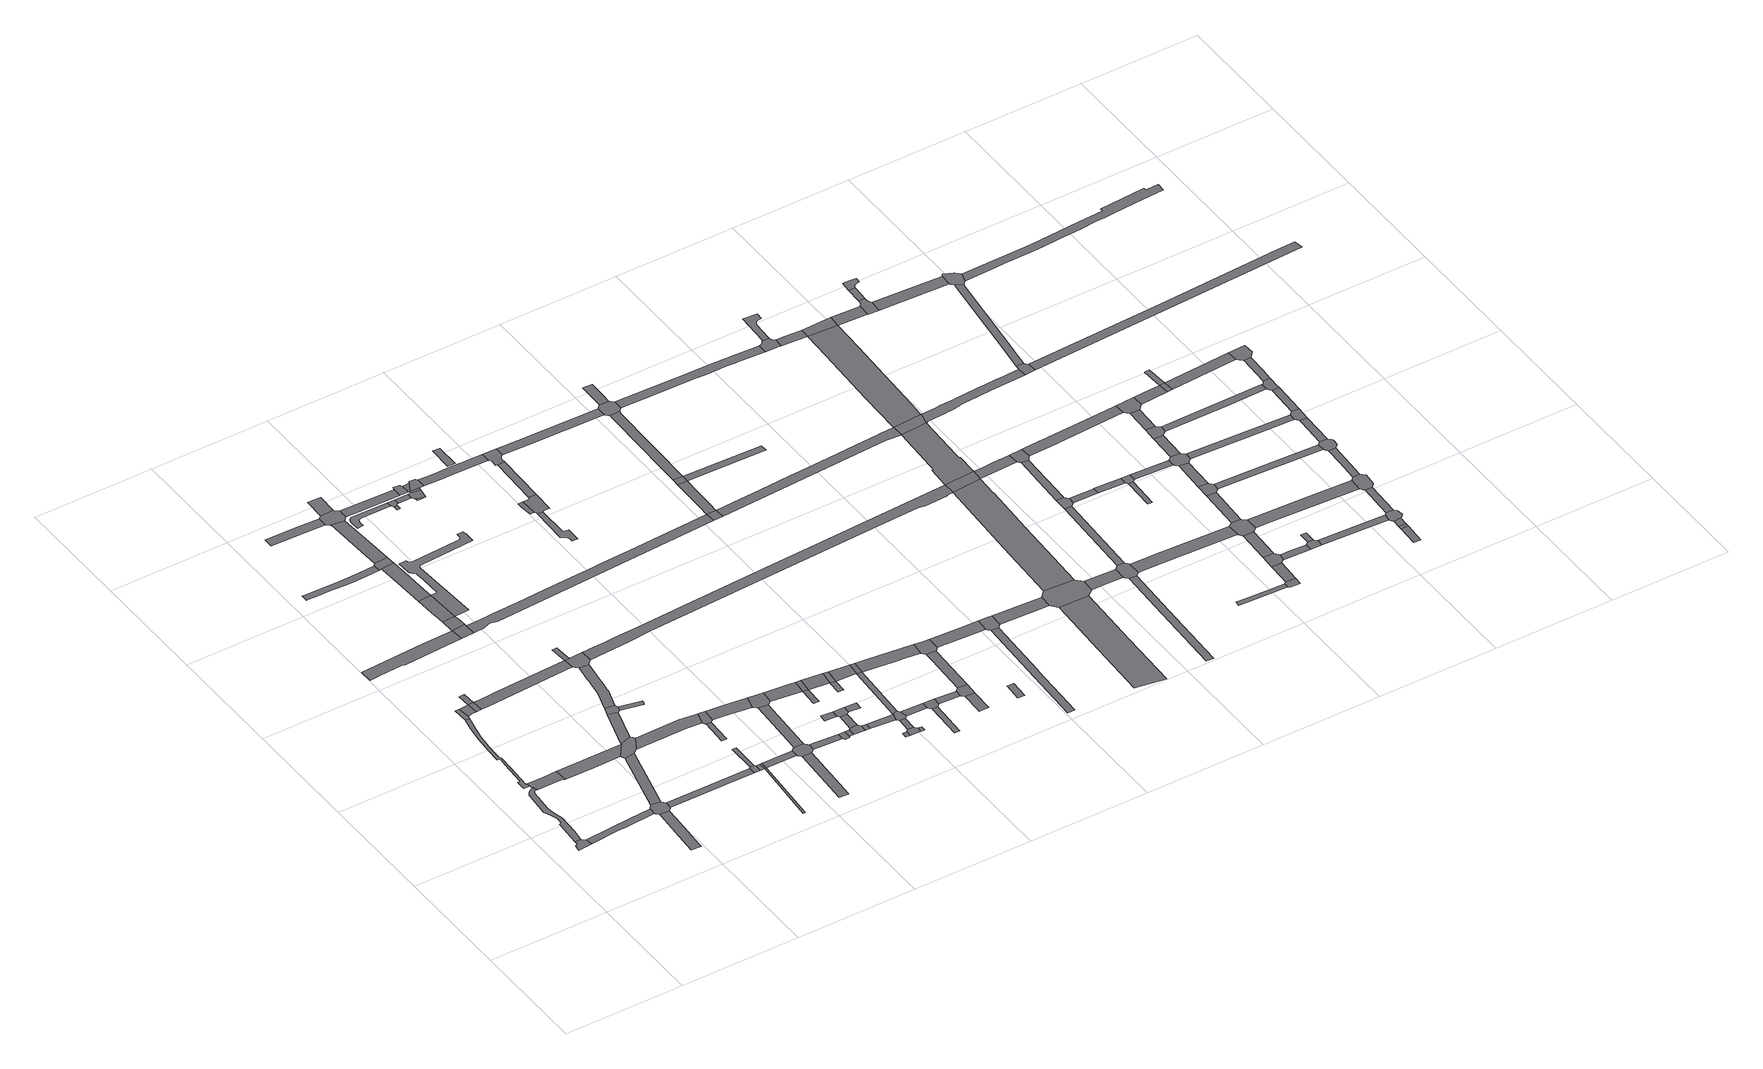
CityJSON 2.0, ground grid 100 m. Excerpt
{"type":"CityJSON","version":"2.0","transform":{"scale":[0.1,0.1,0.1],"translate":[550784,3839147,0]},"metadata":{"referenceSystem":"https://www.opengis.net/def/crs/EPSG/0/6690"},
"CityObjects":{
"road1":{"type":"Road","geometry":[{"type":"MultiSurface","lod":"1","boundaries":[[[0,1,2,3,4,5,6,7,8,9,10,11,12]]]}]},
"road2":{"type":"Road","attributes":{"RoadStructureAttribute.sectionType":"1"},"geometry":[{"type":"MultiSurface","lod":"1","boundaries":[[[13,14,15,16,17,18,19,20,21,22,23,24,25,26,27,28,29,30,31,0,12,32,33,34,35,36,37,38,39,40,41,42,43]]]}]},
"road3":{"type":"Road","attributes":{"RoadStructureAttribute.sectionType":"1"},"geometry":[{"type":"MultiSurface","lod":"1","boundaries":[[[44,45,46,47,11,10,48,49,50]]]}]},
"road4":{"type":"Road","geometry":[{"type":"MultiSurface","lod":"1","boundaries":[[[51,52,53,54,55,56,13,43,57,58,59,60]]]}]},
"road5":{"type":"Road","attributes":{"RoadStructureAttribute.sectionType":"1"},"geometry":[{"type":"MultiSurface","lod":"1","boundaries":[[[61,62,63,64,65,66,67,68,69,70,71,53,52,72,73,74,75,76,77,78,79,80,81,82]]]}]},
"road6":{"type":"Road","geometry":[{"type":"MultiSurface","lod":"1","boundaries":[[[83,84,61,82,85,86]]]}]},
"road7":{"type":"Road","attributes":{"RoadStructureAttribute.sectionType":"1"},"geometry":[{"type":"MultiSurface","lod":"1","boundaries":[[[87,88,89,90,91,92,93,94]]]}]},
"road8":{"type":"Road","attributes":{"function":"3","RoadStructureAttribute.sectionType":"1"},"geometry":[{"type":"MultiSurface","lod":"1","boundaries":[[[95,83,86,96,97]]]}]},
"road9":{"type":"Road","geometry":[{"type":"MultiSurface","lod":"1","boundaries":[[[98,99,100,44,50,101,87,94,102,103,104,105,106]]]}]},
"road10":{"type":"Road","geometry":[{"type":"MultiSurface","lod":"1","boundaries":[[[107,95,97,108]]]}]},
"road11":{"type":"Road","geometry":[{"type":"MultiSurface","lod":"1","boundaries":[[[109,110,95,107]]]}]},
"road12":{"type":"Road","attributes":{"RoadStructureAttribute.sectionType":"1"},"geometry":[{"type":"MultiSurface","lod":"1","boundaries":[[[60,59,111,112,113]]]}]},
"road13":{"type":"Road","attributes":{"RoadStructureAttribute.sectionType":"1"},"geometry":[{"type":"MultiSurface","lod":"1","boundaries":[[[114,115,116,98,106]]]}]},
"road14":{"type":"Road","attributes":{"RoadStructureAttribute.sectionType":"1"},"geometry":[{"type":"MultiSurface","lod":"1","boundaries":[[[117,118,119,120,121,122,123,124,125,126]]]}]},
"road15":{"type":"Road","geometry":[{"type":"MultiSurface","lod":"1","boundaries":[[[127,128,129,113,112,130,116,115,131,132,133]]]}]},
"road16":{"type":"Road","attributes":{"RoadStructureAttribute.sectionType":"1"},"geometry":[{"type":"MultiSurface","lod":"1","boundaries":[[[134,104,103,135,136,137,138]]]}]},
"road17":{"type":"Road","attributes":{"function":"3","RoadStructureAttribute.sectionType":"1"},"geometry":[{"type":"MultiSurface","lod":"1","boundaries":[[[139,140,141,142,143,144,145,146,147,107,108,148,149,150]]]}]},
"road18":{"type":"Road","attributes":{"RoadStructureAttribute.sectionType":"1"},"geometry":[{"type":"MultiSurface","lod":"1","boundaries":[[[151,152,153,154,155,156,157,158,159,160,161,162,163,164,165,166]]]}]},
"road19":{"type":"Road","attributes":{"RoadStructureAttribute.sectionType":"1"},"geometry":[{"type":"MultiSurface","lod":"1","boundaries":[[[167,113,129,168,169]]]}]},
"road20":{"type":"Road","geometry":[{"type":"MultiSurface","lod":"1","boundaries":[[[170,117,126,171,172]]]}]},
"road21":{"type":"Road","geometry":[{"type":"MultiSurface","lod":"1","boundaries":[[[173,174,167,169,175,176,177]]]}]},
"road22":{"type":"Road","attributes":{"RoadStructureAttribute.sectionType":"1"},"geometry":[{"type":"MultiSurface","lod":"1","boundaries":[[[178,179,180,181,117,170]]]}]},
"road23":{"type":"Road","geometry":[{"type":"MultiSurface","lod":"1","boundaries":[[[182,183,184,181,180]]]}]},
"road24":{"type":"Road","attributes":{"RoadStructureAttribute.sectionType":"1"},"geometry":[{"type":"MultiSurface","lod":"1","boundaries":[[[185,186,187,188,189,190,191]]]}]},
"road25":{"type":"Road","attributes":{"RoadStructureAttribute.sectionType":"1"},"geometry":[{"type":"MultiSurface","lod":"1","boundaries":[[[192,193,194,133,132,195,196,197]]]}]},
"road26":{"type":"Road","attributes":{"RoadStructureAttribute.sectionType":"1"},"geometry":[{"type":"MultiSurface","lod":"1","boundaries":[[[198,199,200,201]]]}]},
"road27":{"type":"Road","geometry":[{"type":"MultiSurface","lod":"1","boundaries":[[[202,203,204,176,175]]]}]},
"road28":{"type":"Road","attributes":{"RoadStructureAttribute.sectionType":"1"},"geometry":[{"type":"MultiSurface","lod":"1","boundaries":[[[205,206,207,208,209,210,173,177,211,212,213,214,215,216,217,218]]]}]},
"road29":{"type":"Road","attributes":{"RoadStructureAttribute.sectionType":"1"},"geometry":[{"type":"MultiSurface","lod":"1","boundaries":[[[219,220,221,222,223,224,183,182]]]}]},
"road30":{"type":"Road","geometry":[{"type":"MultiSurface","lod":"1","boundaries":[[[225,138,137,226,227,228]]]}]},
"road31":{"type":"Road","attributes":{"RoadStructureAttribute.sectionType":"1"},"geometry":[{"type":"MultiSurface","lod":"1","boundaries":[[[227,226,229,198,230]]]}]},
"road32":{"type":"Road","attributes":{"RoadStructureAttribute.sectionType":"1"},"geometry":[{"type":"MultiSurface","lod":"1","boundaries":[[[231,232,225,228]]]}]},
"road33":{"type":"Road","geometry":[{"type":"MultiSurface","lod":"1","boundaries":[[[233,234,166,165,222,221]]]}]},
"road34":{"type":"Road","geometry":[{"type":"MultiSurface","lod":"1","boundaries":[[[230,198,201,235]]]}]},
"road35":{"type":"Road","geometry":[{"type":"MultiSurface","lod":"1","boundaries":[[[236,237,238,239,139,240]]]}]},
"road36":{"type":"Road","geometry":[{"type":"MultiSurface","lod":"1","boundaries":[[[241,240,139,150,205,218,242,243]]]}]},
"road37":{"type":"Road","attributes":{"RoadStructureAttribute.sectionType":"1"},"geometry":[{"type":"MultiSurface","lod":"1","boundaries":[[[244,234,233,245,246]]]}]},
"road38":{"type":"Road","attributes":{"RoadStructureAttribute.sectionType":"1"},"geometry":[{"type":"MultiSurface","lod":"1","boundaries":[[[247,248,249,250,251]]]}]},
"road39":{"type":"Road","attributes":{"RoadStructureAttribute.sectionType":"1"},"geometry":[{"type":"MultiSurface","lod":"1","boundaries":[[[235,201,252,253]]]}]},
"road40":{"type":"Road","geometry":[{"type":"MultiSurface","lod":"1","boundaries":[[[254,197,196,255,256,247,251,257,258,259,260]]]}]},
"road41":{"type":"Road","geometry":[{"type":"MultiSurface","lod":"1","boundaries":[[[261,262,263,264,265,191,190,266,244,246,267,268,269]]]}]},
"road42":{"type":"Road","attributes":{"RoadStructureAttribute.sectionType":"1"},"geometry":[{"type":"MultiSurface","lod":"1","boundaries":[[[270,264,263,271]]]}]},
"road43":{"type":"Road","attributes":{"RoadStructureAttribute.sectionType":"1"},"geometry":[{"type":"MultiSurface","lod":"1","boundaries":[[[272,273,274,275]]]}]},
"road44":{"type":"Road","attributes":{"RoadStructureAttribute.sectionType":"1"},"geometry":[{"type":"MultiSurface","lod":"1","boundaries":[[[276,277,278,279,280,281,282,283,284,285,286,287,288,289,290,291,292,293,294,295,296,297,298,299,300,301,302,303,304,305,306,307,308,309,310,311,312,182,180]]]}]},
"road45":{"type":"Road","geometry":[{"type":"MultiSurface","lod":"1","boundaries":[[[313,314,253,252,315,272,275,316,317,318,319,320]]]}]},
"road46":{"type":"Road","attributes":{"RoadStructureAttribute.sectionType":"1"},"geometry":[{"type":"MultiSurface","lod":"1","boundaries":[[[321,260,259,322,323,324]]]}]},
"road47":{"type":"Road","attributes":{"RoadStructureAttribute.sectionType":"1"},"geometry":[{"type":"MultiSurface","lod":"1","boundaries":[[[325,326,327,328,329,330,331,332,333,334,335,336,337,338,339,340]]]}]},
"road48":{"type":"Road","attributes":{"RoadStructureAttribute.sectionType":"1"},"geometry":[{"type":"MultiSurface","lod":"1","boundaries":[[[341,342,313,320,343,344]]]}]},
"road49":{"type":"Road","attributes":{"RoadStructureAttribute.sectionType":"1"},"geometry":[{"type":"MultiSurface","lod":"1","boundaries":[[[345,269,268,346,347,348,349,350]]]}]},
"road50":{"type":"Road","attributes":{"RoadStructureAttribute.sectionType":"1"},"geometry":[{"type":"MultiSurface","lod":"1","boundaries":[[[351,352,318,317,353,354,355]]]}]},
"road51":{"type":"Road","geometry":[{"type":"MultiSurface","lod":"1","boundaries":[[[356,357,358,359]]]}]},
"road52":{"type":"Road","geometry":[{"type":"MultiSurface","lod":"1","boundaries":[[[360,324,323,361,362,341,344,363,364,365,366]]]}]},
"road53":{"type":"Road","geometry":[{"type":"MultiSurface","lod":"1","boundaries":[[[340,339,367,368,356,359,369,370,371,372]]]}]},
"road54":{"type":"Road","geometry":[{"type":"MultiSurface","lod":"1","boundaries":[[[355,354,373,374,375,376]]]}]},
"road55":{"type":"Road","attributes":{"RoadStructureAttribute.sectionType":"1"},"geometry":[{"type":"MultiSurface","lod":"1","boundaries":[[[372,371,377,378]]]}]},
"road56":{"type":"Road","attributes":{"RoadStructureAttribute.sectionType":"1"},"geometry":[{"type":"MultiSurface","lod":"1","boundaries":[[[376,375,379,380]]]}]},
"road57":{"type":"Road","geometry":[{"type":"MultiSurface","lod":"1","boundaries":[[[381,350,349,382,383,384,385]]]}]},
"road58":{"type":"Road","geometry":[{"type":"MultiSurface","lod":"1","boundaries":[[[386,387,388]]]}]},
"road59":{"type":"Road","attributes":{"RoadStructureAttribute.sectionType":"1"},"geometry":[{"type":"MultiSurface","lod":"1","boundaries":[[[389,366,365,390,391]]]}]},
"road60":{"type":"Road","attributes":{"RoadStructureAttribute.sectionType":"1"},"geometry":[{"type":"MultiSurface","lod":"1","boundaries":[[[392,393,394,395]]]}]},
"road61":{"type":"Road","attributes":{"RoadStructureAttribute.sectionType":"1"},"geometry":[{"type":"MultiSurface","lod":"1","boundaries":[[[396,397,378,377,398,399,386,388,400]]]}]},
"road62":{"type":"Road","geometry":[{"type":"MultiSurface","lod":"1","boundaries":[[[401,402,380,379,403,404]]]}]},
"road63":{"type":"Road","geometry":[{"type":"MultiSurface","lod":"1","boundaries":[[[405,383,382,406,407]]]}]},
"road64":{"type":"Road","attributes":{"RoadStructureAttribute.sectionType":"1"},"geometry":[{"type":"MultiSurface","lod":"1","boundaries":[[[406,396,400,408]]]}]},
"road65":{"type":"Road","attributes":{"RoadStructureAttribute.sectionType":"1"},"geometry":[{"type":"MultiSurface","lod":"1","boundaries":[[[409,402,401,410]]]}]},
"road66":{"type":"Road","geometry":[{"type":"MultiSurface","lod":"1","boundaries":[[[411,407,406,408,412,413,414]]]}]},
"road67":{"type":"Road","geometry":[{"type":"MultiSurface","lod":"1","boundaries":[[[404,403,415,416]]]}]},
"road68":{"type":"Road","geometry":[{"type":"MultiSurface","lod":"1","boundaries":[[[390,417,418,419]]]}]},
"road69":{"type":"Road","geometry":[{"type":"MultiSurface","lod":"1","boundaries":[[[395,394,409,410,420,421]]]}]},
"road70":{"type":"Road","attributes":{"RoadStructureAttribute.sectionType":"1"},"geometry":[{"type":"MultiSurface","lod":"1","boundaries":[[[422,423,424,425,426,427,428,429,430,431,432,433,434,172,171,435,436,437,438,439]]]}]},
"road71":{"type":"Road","geometry":[{"type":"MultiSurface","lod":"1","boundaries":[[[391,390,419,440]]]}]},
"road72":{"type":"Road","geometry":[{"type":"MultiSurface","lod":"1","boundaries":[[[441,442,421,420]]]}]},
"road73":{"type":"Road","attributes":{"RoadStructureAttribute.sectionType":"1"},"geometry":[{"type":"MultiSurface","lod":"1","boundaries":[[[416,415,443,444]]]}]},
"road74":{"type":"Road","geometry":[{"type":"MultiSurface","lod":"1","boundaries":[[[445,446,447,448]]]}]},
"road75":{"type":"Road","attributes":{"RoadStructureAttribute.sectionType":"1"},"geometry":[{"type":"MultiSurface","lod":"1","boundaries":[[[440,419,449,450]]]}]},
"road76":{"type":"Road","geometry":[{"type":"MultiSurface","lod":"1","boundaries":[[[451,448,447,452,453,454]]]}]},
"road77":{"type":"Road","geometry":[{"type":"MultiSurface","lod":"1","boundaries":[[[455,451,454,456]]]}]},
"road78":{"type":"Road","geometry":[{"type":"MultiSurface","lod":"1","boundaries":[[[449,457,458,459]]]}]},
"road79":{"type":"Road","geometry":[{"type":"MultiSurface","lod":"1","boundaries":[[[460,461,453,452]]]}]},
"road80":{"type":"Road","geometry":[{"type":"MultiSurface","lod":"1","boundaries":[[[462,444,443,455,456,463,464]]]}]},
"road81":{"type":"Road","geometry":[{"type":"MultiSurface","lod":"1","boundaries":[[[450,449,459,465]]]}]},
"road82":{"type":"Road","attributes":{"RoadStructureAttribute.sectionType":"1"},"geometry":[{"type":"MultiSurface","lod":"1","boundaries":[[[466,467,468,469,470,471,472,473,474,475,476]]]}]},
"road83":{"type":"Road","attributes":{"RoadStructureAttribute.sectionType":"1"},"geometry":[{"type":"MultiSurface","lod":"1","boundaries":[[[477,478,479,480,481,482,483,413,412,484,485,486,487,488]]]}]},
"road84":{"type":"Road","geometry":[{"type":"MultiSurface","lod":"1","boundaries":[[[489,490,491,492,493]]]}]},
"road85":{"type":"Road","attributes":{"RoadStructureAttribute.sectionType":"1"},"geometry":[{"type":"MultiSurface","lod":"1","boundaries":[[[494,444,462,495]]]}]},
"road86":{"type":"Road","attributes":{"RoadStructureAttribute.sectionType":"1"},"geometry":[{"type":"MultiSurface","lod":"1","boundaries":[[[465,459,496,497,494,498]]]}]},
"road87":{"type":"Road","attributes":{"RoadStructureAttribute.sectionType":"1"},"geometry":[{"type":"MultiSurface","lod":"1","boundaries":[[[464,463,499,500]]]}]},
"road88":{"type":"Road","geometry":[{"type":"MultiSurface","lod":"1","boundaries":[[[501,502,503,504]]]}]},
"road89":{"type":"Road","geometry":[{"type":"MultiSurface","lod":"1","boundaries":[[[505,506,507,508,509,489,493,510,466,476,511,512,513,514,515,516]]]}]},
"road90":{"type":"Road","attributes":{"RoadStructureAttribute.sectionType":"1"},"geometry":[{"type":"MultiSurface","lod":"1","boundaries":[[[517,518,519,520]]]}]},
"road91":{"type":"Road","geometry":[{"type":"MultiSurface","lod":"1","boundaries":[[[498,494,495,521]]]}]},
"road92":{"type":"Road","geometry":[{"type":"MultiSurface","lod":"1","boundaries":[[[500,499,517,520,522,523]]]}]},
"road93":{"type":"Road","attributes":{"RoadStructureAttribute.sectionType":"1"},"geometry":[{"type":"MultiSurface","lod":"1","boundaries":[[[524,525,526,505,516,527]]]}]},
"road94":{"type":"Road","geometry":[{"type":"MultiSurface","lod":"1","boundaries":[[[488,487,528,529,524,527,530,531,532,533,534]]]}]},
"road95":{"type":"Road","attributes":{"RoadStructureAttribute.sectionType":"1"},"geometry":[{"type":"MultiSurface","lod":"1","boundaries":[[[523,522,535,536]]]}]},
"road96":{"type":"Road","attributes":{"RoadStructureAttribute.sectionType":"1"},"geometry":[{"type":"MultiSurface","lod":"1","boundaries":[[[537,521,495,538,539,540,541,542,543,544]]]}]},
"road97":{"type":"Road","attributes":{"RoadStructureAttribute.sectionType":"1"},"geometry":[{"type":"MultiSurface","lod":"1","boundaries":[[[545,546,547,548,549]]]}]},
"road98":{"type":"Road","geometry":[{"type":"MultiSurface","lod":"1","boundaries":[[[550,536,535,545,549,551,552]]]}]},
"road99":{"type":"Road","attributes":{"RoadStructureAttribute.sectionType":"1"},"geometry":[{"type":"MultiSurface","lod":"1","boundaries":[[[553,554,555,550,552,556,557]]]}]},
"road100":{"type":"Road","attributes":{"function":"3","RoadStructureAttribute.sectionType":"1"},"geometry":[{"type":"MultiSurface","lod":"1","boundaries":[[[558,559,560,561,562,563,564,565,566,567,568,569,241,243,570,571,572,573,574,575,576,577,578,579]]]}]},
"road101":{"type":"Road","geometry":[{"type":"MultiSurface","lod":"1","boundaries":[[[580,581,582,583,544,543,584,553,557,585,586,587]]]}]},
"road102":{"type":"Road","attributes":{"RoadStructureAttribute.sectionType":"1"},"geometry":[{"type":"MultiSurface","lod":"1","boundaries":[[[588,589,590,591,592]]]}]},
"road103":{"type":"Road","attributes":{"RoadStructureAttribute.sectionType":"1"},"geometry":[{"type":"MultiSurface","lod":"1","boundaries":[[[593,594,595,534,533,596,597,598,599,600,601]]]}]},
"road104":{"type":"Road","geometry":[{"type":"MultiSurface","lod":"1","boundaries":[[[422,439,602,603]]]}]},
"road105":{"type":"Road","attributes":{"RoadStructureAttribute.sectionType":"1"},"geometry":[{"type":"MultiSurface","lod":"1","boundaries":[[[604,605,606,422,603,607,608,609,610,611,612]]]}]},
"road106":{"type":"Road","attributes":{"RoadStructureAttribute.sectionType":"1"},"geometry":[{"type":"MultiSurface","lod":"1","boundaries":[[[613,587,586,614,615]]]}]},
"road107":{"type":"Road","attributes":{"RoadStructureAttribute.sectionType":"1"},"geometry":[{"type":"MultiSurface","lod":"1","boundaries":[[[616,617,618,619,620,621,622,623,624,625,626,627]]]}]},
"road108":{"type":"Road","geometry":[{"type":"MultiSurface","lod":"1","boundaries":[[[628,604,612,629]]]}]},
"road109":{"type":"Road","attributes":{"RoadStructureAttribute.sectionType":"1"},"geometry":[{"type":"MultiSurface","lod":"1","boundaries":[[[630,631,632,633,634,628,629,635,636,637,638,639]]]}]},
"road110":{"type":"Road","geometry":[{"type":"MultiSurface","lod":"1","boundaries":[[[640,641,615,614,642,643,616,627,644,645,646,647]]]}]},
"road111":{"type":"Road","geometry":[{"type":"MultiSurface","lod":"1","boundaries":[[[648,649,601,600,650,630,639,651,652,653,654,655]]]}]},
"road112":{"type":"Road","attributes":{"RoadStructureAttribute.sectionType":"1"},"geometry":[{"type":"MultiSurface","lod":"1","boundaries":[[[656,648,655,657,658]]]}]},
"road113":{"type":"Road","attributes":{"RoadStructureAttribute.sectionType":"1"},"geometry":[{"type":"MultiSurface","lod":"1","boundaries":[[[659,660,629,612]]]}]},
"road114":{"type":"Road","attributes":{"RoadStructureAttribute.sectionType":"1"},"geometry":[{"type":"MultiSurface","lod":"1","boundaries":[[[647,646,661,662,663]]]}]},
"road115":{"type":"Road","attributes":{"function":"2","RoadStructureAttribute.sectionType":"1"},"geometry":[{"type":"MultiSurface","lod":"1","boundaries":[[[664,665,666,667,668,669]]]}]},
"road116":{"type":"Road","attributes":{"RoadStructureAttribute.sectionType":"1"},"geometry":[{"type":"MultiSurface","lod":"1","boundaries":[[[670,671,672,673,674,675,676,677,678,679,680,681,603,602,682,683]]]}]},
"road117":{"type":"Road","geometry":[{"type":"MultiSurface","lod":"1","boundaries":[[[684,663,662,664,669,685,686,687,688]]]}]},
"road118":{"type":"Road","attributes":{"RoadStructureAttribute.sectionType":"1"},"geometry":[{"type":"MultiSurface","lod":"1","boundaries":[[[689,690,691,692,653,652,693,694,695,696,697,698,699,700,701,702,703,704,705]]]}]},
"road119":{"type":"Road","attributes":{"function":"2","RoadStructureAttribute.sectionType":"1"},"geometry":[{"type":"MultiSurface","lod":"1","boundaries":[[[706,707,708,709,579,710,684,688]]]}]},
"road120":{"type":"Road","attributes":{"RoadStructureAttribute.sectionType":"1"},"geometry":[{"type":"MultiSurface","lod":"1","boundaries":[[[711,712,713,714,715,716]]]}]},
"road121":{"type":"Road","attributes":{"RoadStructureAttribute.sectionType":"1"},"geometry":[{"type":"MultiSurface","lod":"1","boundaries":[[[687,686,717,718,719,720]]]}]},
"road122":{"type":"Road","geometry":[{"type":"MultiSurface","lod":"1","boundaries":[[[721,722,720,719,723,724,711,716,725,726,727,728,729,730,731]]]}]},
"road123":{"type":"Road","geometry":[{"type":"MultiSurface","lod":"1","boundaries":[[[732,558,579,709]]]}]},
"road124":{"type":"Road","attributes":{"function":"2","RoadStructureAttribute.sectionType":"7"},"geometry":[{"type":"MultiSurface","lod":"1","boundaries":[[[733,734,735,736,737,683,738,739,740,741,558,732]]]}]},
"road125":{"type":"Road","attributes":{"RoadStructureAttribute.sectionType":"1"},"geometry":[{"type":"MultiSurface","lod":"1","boundaries":[[[742,721,731,743]]]}]},
"road126":{"type":"Road","geometry":[{"type":"MultiSurface","lod":"1","boundaries":[[[744,670,683,737]]]}]},
"road127":{"type":"Road","attributes":{"function":"3","RoadStructureAttribute.sectionType":"1"},"geometry":[{"type":"MultiSurface","lod":"1","boundaries":[[[745,746,747,748,749,732,709,750,751,752]]]}]},
"road128":{"type":"Road","geometry":[{"type":"MultiSurface","lod":"1","boundaries":[[[753,754,755,705,704,756,757,758,759,760,761]]]}]},
"road129":{"type":"Road","geometry":[{"type":"MultiSurface","lod":"1","boundaries":[[[762,763,764,765,742,743,766,767,768]]]}]},
"road130":{"type":"Road","attributes":{"RoadStructureAttribute.sectionType":"1"},"geometry":[{"type":"MultiSurface","lod":"1","boundaries":[[[769,762,768,770]]]}]},
"road131":{"type":"Road","attributes":{"RoadStructureAttribute.sectionType":"1"},"geometry":[{"type":"MultiSurface","lod":"1","boundaries":[[[771,772,753,761,773,774,775,776,777,778,779,780,781,782]]]}]},
"road132":{"type":"Road","attributes":{"RoadStructureAttribute.sectionType":"1"},"geometry":[{"type":"MultiSurface","lod":"1","boundaries":[[[783,784,785,786,787,788,789]]]}]},
"road133":{"type":"Road","attributes":{"RoadStructureAttribute.sectionType":"1"},"geometry":[{"type":"MultiSurface","lod":"1","boundaries":[[[790,791,767,766]]]}]},
"road134":{"type":"Road","attributes":{"RoadStructureAttribute.sectionType":"1"},"geometry":[{"type":"MultiSurface","lod":"1","boundaries":[[[792,728,727,793,794,795]]]}]},
"road135":{"type":"Road","attributes":{"RoadStructureAttribute.sectionType":"1"},"geometry":[{"type":"MultiSurface","lod":"1","boundaries":[[[796,797,758,757,798,799,800]]]}]},
"road136":{"type":"Road","attributes":{"function":"2","RoadStructureAttribute.sectionType":"1"},"geometry":[{"type":"MultiSurface","lod":"1","boundaries":[[[799,801,802,803,670,744,804,805,806,807]]]}]},
"road137":{"type":"Road","geometry":[{"type":"MultiSurface","lod":"1","boundaries":[[[808,745,752,809,769,770,810,811]]]}]},
"road138":{"type":"Road","attributes":{"RoadStructureAttribute.sectionType":"1"},"geometry":[{"type":"MultiSurface","lod":"1","boundaries":[[[812,813,814,815,816,817]]]}]},
"road139":{"type":"Road","geometry":[{"type":"MultiSurface","lod":"1","boundaries":[[[818,789,788,819,820,821]]]}]},
"road140":{"type":"Road","geometry":[{"type":"MultiSurface","lod":"1","boundaries":[[[822,800,799,807]]]}]},
"road141":{"type":"Road","attributes":{"RoadStructureAttribute.sectionType":"1"},"geometry":[{"type":"MultiSurface","lod":"1","boundaries":[[[823,824,818,821,825]]]}]},
"road142":{"type":"Road","attributes":{"RoadStructureAttribute.sectionType":"1"},"geometry":[{"type":"MultiSurface","lod":"1","boundaries":[[[826,827,828,829]]]}]},
"road143":{"type":"Road","geometry":[{"type":"MultiSurface","lod":"1","boundaries":[[[830,823,825,831,832,833,834]]]}]},
"road144":{"type":"Road","geometry":[{"type":"MultiSurface","lod":"1","boundaries":[[[817,816,829,828,835,836]]]}]},
"road145":{"type":"Road","attributes":{"RoadStructureAttribute.sectionType":"1"},"geometry":[{"type":"MultiSurface","lod":"1","boundaries":[[[837,838,839,840,841,842,843,844,845,846,847,848,849,850,744,737,851,852,853,854,855,856,857,858,859,860,861,862,863,864,865,866]]]}]},
"road146":{"type":"Road","attributes":{"RoadStructureAttribute.sectionType":"1"},"geometry":[{"type":"MultiSurface","lod":"1","boundaries":[[[867,830,834,868]]]}]},
"road147":{"type":"Road","geometry":[{"type":"MultiSurface","lod":"1","boundaries":[[[869,870,795,794,871,872,867,868,873,874,875,876]]]}]},
"road148":{"type":"Road","attributes":{"RoadStructureAttribute.sectionType":"1"},"geometry":[{"type":"MultiSurface","lod":"1","boundaries":[[[822,807,877,878,879]]]}]},
"road149":{"type":"Road","attributes":{"RoadStructureAttribute.sectionType":"1"},"geometry":[{"type":"MultiSurface","lod":"1","boundaries":[[[880,833,832,881,882]]]}]},
"road150":{"type":"Road","attributes":{"function":"3","RoadStructureAttribute.sectionType":"1"},"geometry":[{"type":"MultiSurface","lod":"1","boundaries":[[[883,884,885,886,887,808,811,888,889]]]}]},
"road151":{"type":"Road","attributes":{"RoadStructureAttribute.sectionType":"1"},"geometry":[{"type":"MultiSurface","lod":"1","boundaries":[[[836,835,890,891,892]]]}]},
"road152":{"type":"Road","attributes":{"RoadStructureAttribute.sectionType":"1"},"geometry":[{"type":"MultiSurface","lod":"1","boundaries":[[[893,869,876,894]]]}]},
"road153":{"type":"Road","geometry":[{"type":"MultiSurface","lod":"1","boundaries":[[[895,896,897,898,899,879,878,900,901,902,903,904,905,906]]]}]},
"road154":{"type":"Road","geometry":[{"type":"MultiSurface","lod":"1","boundaries":[[[907,893,894,908,909,910,911]]]}]},
"road155":{"type":"Road","geometry":[{"type":"MultiSurface","lod":"1","boundaries":[[[912,882,881,913,914,915]]]}]},
"road156":{"type":"Road","geometry":[{"type":"MultiSurface","lod":"1","boundaries":[[[916,917,918,912,915]]]}]},
"road157":{"type":"Road","attributes":{"RoadStructureAttribute.sectionType":"1"},"geometry":[{"type":"MultiSurface","lod":"1","boundaries":[[[919,895,906,920,921]]]}]},
"road158":{"type":"Road","attributes":{"RoadStructureAttribute.sectionType":"1"},"geometry":[{"type":"MultiSurface","lod":"1","boundaries":[[[922,907,911,923,924,925]]]}]},
"road159":{"type":"Road","geometry":[{"type":"MultiSurface","lod":"1","boundaries":[[[926,919,921,927,928,929,930,931,932,933,934]]]}]},
"road160":{"type":"Road","geometry":[{"type":"MultiSurface","lod":"1","boundaries":[[[935,936,937,892,891,938,922,925,939,940,941]]]}]},
"road161":{"type":"Road","attributes":{"RoadStructureAttribute.sectionType":"1"},"geometry":[{"type":"MultiSurface","lod":"1","boundaries":[[[942,935,941,943]]]}]},
"road162":{"type":"Road","geometry":[{"type":"MultiSurface","lod":"1","boundaries":[[[944,945,946,837,866,947,948,949,950]]]}]},
"road163":{"type":"Road","geometry":[{"type":"MultiSurface","lod":"1","boundaries":[[[951,942,943,952,953,954,955]]]}]},
"road164":{"type":"Road","attributes":{"RoadStructureAttribute.sectionType":"1"},"geometry":[{"type":"MultiSurface","lod":"1","boundaries":[[[956,951,955,957]]]}]},
"road165":{"type":"Road","attributes":{"RoadStructureAttribute.sectionType":"1"},"geometry":[{"type":"MultiSurface","lod":"1","boundaries":[[[958,874,873,959,960,961]]]}]},
"road166":{"type":"Road","attributes":{"RoadStructureAttribute.sectionType":"1"},"geometry":[{"type":"MultiSurface","lod":"1","boundaries":[[[962,901,900,963,964,965]]]}]},
"road167":{"type":"Road","attributes":{"RoadStructureAttribute.sectionType":"1"},"geometry":[{"type":"MultiSurface","lod":"1","boundaries":[[[914,913,966,967]]]}]},
"road168":{"type":"Road","geometry":[{"type":"MultiSurface","lod":"1","boundaries":[[[968,883,889,956,957,969,970,971]]]}]},
"road169":{"type":"Road","attributes":{"RoadStructureAttribute.sectionType":"1"},"geometry":[{"type":"MultiSurface","lod":"1","boundaries":[[[972,973,974,944,950,975,976,977]]]}]},
"road170":{"type":"Road","attributes":{"RoadStructureAttribute.sectionType":"1"},"geometry":[{"type":"MultiSurface","lod":"1","boundaries":[[[978,910,909,979,980]]]}]},
"road171":{"type":"Road","attributes":{"function":"3","RoadStructureAttribute.sectionType":"1"},"geometry":[{"type":"MultiSurface","lod":"1","boundaries":[[[981,982,968,971,983]]]}]},
"road172":{"type":"Road","attributes":{"RoadStructureAttribute.sectionType":"1"},"geometry":[{"type":"MultiSurface","lod":"1","boundaries":[[[984,985,986,987]]]}]},
"road173":{"type":"Road","geometry":[{"type":"MultiSurface","lod":"1","boundaries":[[[988,984,987,989]]]}]},
"road174":{"type":"Road","attributes":{"RoadStructureAttribute.sectionType":"1"},"geometry":[{"type":"MultiSurface","lod":"1","boundaries":[[[940,939,990,991,992]]]}]},
"road175":{"type":"Road","attributes":{"RoadStructureAttribute.sectionType":"1"},"geometry":[{"type":"MultiSurface","lod":"1","boundaries":[[[993,994,995,988,989]]]}]},
"road176":{"type":"Road","geometry":[{"type":"MultiSurface","lod":"1","boundaries":[[[996,967,966,997,998,995,994,999,1000,1001,1002,1003,1004,1005,1006,1007,1008,1009,1010,1011,1012]]]}]},
"road177":{"type":"Road","geometry":[{"type":"MultiSurface","lod":"1","boundaries":[[[1013,1014,1015,965,964,1016,972,977,1017,1018,1019,1020]]]}]},
"road178":{"type":"Road","geometry":[{"type":"MultiSurface","lod":"1","boundaries":[[[1021,981,983,1022]]]}]},
"road179":{"type":"Road","attributes":{"RoadStructureAttribute.sectionType":"1"},"geometry":[{"type":"MultiSurface","lod":"1","boundaries":[[[1023,996,1012,1024]]]}]},
"road180":{"type":"Road","geometry":[{"type":"MultiSurface","lod":"1","boundaries":[[[1025,1026,1027,981,1021]]]}]},
"road181":{"type":"Road","attributes":{"RoadStructureAttribute.sectionType":"1"},"geometry":[{"type":"MultiSurface","lod":"1","boundaries":[[[953,952,1028,1029,1030]]]}]},
"road182":{"type":"Road","geometry":[{"type":"MultiSurface","lod":"1","boundaries":[[[1031,1032,1033,961,960,1034,1035,1023,1024,1036,1037,1038,1039,1040,1041,1042]]]}]},
"road183":{"type":"Road","attributes":{"RoadStructureAttribute.sectionType":"1"},"geometry":[{"type":"MultiSurface","lod":"1","boundaries":[[[1043,1044,1031,1042,1045]]]}]},
"road184":{"type":"Road","geometry":[{"type":"MultiSurface","lod":"1","boundaries":[[[1046,980,979,1047,1048,1043,1045,1049,1050,1051,1052,1053,1054,1055]]]}]},
"road185":{"type":"Road","attributes":{"function":"3","RoadStructureAttribute.sectionType":"1"},"geometry":[{"type":"MultiSurface","lod":"1","boundaries":[[[1056,1021,1022,1057]]]}]},
"road186":{"type":"Road","attributes":{"RoadStructureAttribute.sectionType":"1"},"geometry":[{"type":"MultiSurface","lod":"1","boundaries":[[[1058,1059,1046,1055,1060]]]}]},
"road187":{"type":"Road","geometry":[{"type":"MultiSurface","lod":"1","boundaries":[[[1061,992,991,1058,1060,1062]]]}]},
"road188":{"type":"Road","attributes":{"RoadStructureAttribute.sectionType":"1"},"geometry":[{"type":"MultiSurface","lod":"1","boundaries":[[[1063,1061,1062,1064]]]}]},
"road189":{"type":"Road","geometry":[{"type":"MultiSurface","lod":"1","boundaries":[[[1065,1066,1030,1029,1063,1064,1067,1068,1069]]]}]},
"road190":{"type":"Road","attributes":{"RoadStructureAttribute.sectionType":"1"},"geometry":[{"type":"MultiSurface","lod":"1","boundaries":[[[1070,1065,1069,1071,1072]]]}]},
"road191":{"type":"Road","geometry":[{"type":"MultiSurface","lod":"1","boundaries":[[[1073,1056,1057,1074,1070,1072,1075,1076]]]}]},
"road192":{"type":"Road","attributes":{"RoadStructureAttribute.sectionType":"1"},"geometry":[{"type":"MultiSurface","lod":"1","boundaries":[[[1077,1078,1079,1080,948,947,1081,1082,1083]]]}]},
"road193":{"type":"Road","attributes":{"RoadStructureAttribute.sectionType":"1"},"geometry":[{"type":"MultiSurface","lod":"1","boundaries":[[[1084,1085,1086,1087,1088,1089,1090,1091,1019,1018,1092,1093,1094,1095,1096,1097,1098,1099,1100,1101,1102,1103,1104]]]}]}
},
"vertices":[
[249,790,0],[246,755,0],[228,753,0],[229,739,0],[222,738,0],[218,710,0],[218,704,0],[217,695,0],[242,695,0],[278,698,0],[333,703,0],[327,762,0],[299,791,0],
[331,1468,0],[317,1464,0],[310,1461,0],[300,1456,0],[293,1451,0],[289,1449,0],[274,1433,0],[257,1411,0],[256,1397,0],[243,1193,0],[250,1174,0],[267,1133,0],[276,1110,0],[277,1107,0],[285,1082,0],[285,1051,0],[279,1024,0],[279,1023,0],[262,1016,0],[310,895,0],[320,1067,0],[295,1166,0],[292,1216,0],[306,1409,0],[309,1418,0],[310,1422,0],[315,1428,0],[318,1432,0],[326,1438,0],[331,1441,0],[342,1447,0],
[904,808,0],[830,803,0],[579,785,0],[542,782,0],[579,726,0],[643,730,0],[900,747,0],
[464,1530,0],[315,1530,0],[324,1497,0],[324,1495,0],[323,1472,0],[355,1472,0],[341,1435,0],[558,1435,0],[575,1420,0],[571,1531,0],
[341,2381,0],[318,2270,0],[306,2197,0],[300,2143,0],[292,2001,0],[285,1873,0],[308,1865,0],[305,1797,0],[292,1579,0],[271,1580,0],[266,1498,0],[306,1532,0],[317,1751,0],[322,1876,0],[312,1888,0],[315,1937,0],[319,2035,0],[324,2099,0],[327,2149,0],[339,2200,0],[350,2255,0],[375,2371,0],
[371,2505,0],[336,2503,0],[378,2383,0],[381,2400,0],
[928,718,0],[923,636,0],[914,489,0],[900,256,0],[979,248,0],[981,274,0],[1002,619,0],[1007,711,0],
[452,2509,0],[416,2411,0],[457,2413,0],
[933,841,0],[932,840,0],[913,818,0],[909,738,0],[1028,733,0],[1034,740,0],[1037,800,0],[1024,815,0],[1011,829,0],
[497,2512,0],[502,2415,0],
[490,2625,0],[445,2622,0],
[828,1422,0],[1050,1423,0],[1130,1534,0],
[1149,1382,0],[1153,1398,0],[1068,1385,0],
[815,3279,0],[554,3267,0],[286,3252,0],[9,3238,0],[13,3132,0],[105,3137,0],[295,3146,0],[320,3138,0],[555,3152,0],[824,3168,0],
[1250,1541,0],[1242,1552,0],[1228,1570,0],[1052,1418,0],[1180,1419,0],[1189,1426,0],[1254,1536,0],
[1643,799,0],[1294,740,0],[1503,740,0],[1757,739,0],[1758,799,0],
[1308,2551,0],[1135,2543,0],[914,2532,0],[711,2523,0],[710,2522,0],[648,2519,0],[561,2515,0],[543,2514,0],[541,2514,0],[562,2418,0],[937,2441,0],[1313,2460,0],
[613,4196,0],[453,4191,0],[346,4193,0],[205,4196,0],[141,4198,0],[132,4198,0],[126,4199,0],[126,4140,0],[140,4140,0],[220,4140,0],[344,4136,0],[450,4132,0],[545,4131,0],[583,4131,0],[748,4141,0],[744,4200,0],
[1233,1874,0],[1308,1843,0],[1310,1850,0],
[929,3289,0],[934,3174,0],[930,3267,0],
[1253,1939,0],[1249,1927,0],[1331,1863,0],[1340,1904,0],[1333,1927,0],
[923,3378,0],[921,3380,0],[920,3405,0],[810,3398,0],
[904,3695,0],[795,3687,0],[803,3535,0],
[538,4869,0],[250,4875,0],[249,4797,0],[539,4789,0],[704,4784,0],[705,4784,0],[705,4864,0],
[1624,1541,0],[1587,1540,0],[1586,1540,0],[1623,1430,0],[1751,1416,0],[1781,1523,0],
[1844,739,0],[1800,164,0],[1817,163,0],[1861,739,0],
[1518,1822,0],[1523,1842,0],[1527,1863,0],
[1349,2424,0],[1328,2275,0],[1328,2274,0],[1320,2215,0],[1318,2198,0],[1306,2115,0],[1334,1930,0],[1381,2085,0],[1384,2096,0],[1385,2106,0],[1395,2177,0],[1399,2204,0],[1405,2242,0],[1430,2412,0],
[897,3837,0],[890,3962,0],[880,4151,0],[771,4143,0],[771,4129,0],[781,3946,0],
[1769,810,0],[1809,739,0],[1809,799,0],[1801,807,0],
[1832,739,0],[1844,799,0],
[1802,1049,0],[1770,1048,0],
[876,4230,0],[766,4222,0],
[1861,799,0],
[1337,2703,0],[1318,2701,0],[1299,2700,0],[1309,2552,0],[1347,2554,0],
[1466,2559,0],[1432,2427,0],[1466,2456,0],
[738,4758,0],[869,4368,0],[848,4743,0],
[1770,1391,0],[1760,1172,0],[1780,1171,0],[1800,1170,0],[1810,1388,0],
[2119,738,0],[2122,798,0],
[1813,1520,0],[1766,1398,0],[1770,1392,0],[1811,1389,0],[1818,1395,0],[1830,1407,0],[1842,1516,0],
[874,4859,0],[867,4866,0],[842,4891,0],[735,4887,0],[730,4883,0],[736,4759,0],[867,4765,0],[878,4779,0],[877,4859,0],
[739,5064,0],[847,5060,0],
[2147,708,0],[2116,172,0],[2196,169,0],[2226,700,0],
[1045,3410,0],[1012,3999,0],[1014,4012,0],[1021,4019,0],[1031,4024,0],[1046,4027,0],[1498,4052,0],[1500,4147,0],[1495,4149,0],[1490,4176,0],[1442,4174,0],[1442,4154,0],[1443,4141,0],[1440,4131,0],[1433,4123,0],[1420,4116,0],[1410,4113,0],[1398,4111,0],[1018,4089,0],[1008,4089,0],[996,4092,0],[981,4101,0],[973,4111,0],[968,4121,0],[968,4123,0],[909,4121,0],[914,4011,0],[919,3996,0],[932,3981,0],[944,3969,0],[952,3956,0],[955,3939,0],[958,3884,0],[962,3765,0],[964,3722,0],[962,3705,0],[953,3698,0],
[2153,824,0],[2134,808,0],[2129,728,0],[2247,720,0],[2257,730,0],[2262,790,0],[2252,800,0],[2233,821,0],
[1975,1502,0],[1928,1396,0],[2150,1371,0],[2179,1479,0],
[917,4753,0],[902,4748,0],[892,4743,0],[884,4735,0],[880,4725,0],[877,4713,0],[877,4698,0],[880,4623,0],[930,4626,0],[930,4658,0],[932,4683,0],[942,4696,0],[957,4704,0],[970,4706,0],[1217,4704,0],[1217,4748,0],
[2183,1338,0],[2155,844,0],[2235,844,0],[2262,1331,0],
[1335,4848,0],[935,4777,0],[1116,4773,0],[1243,4771,0],[1335,4769,0],[1336,4849,0],
[2314,787,0],[2313,787,0],[2496,717,0],[2500,717,0],[2502,776,0],
[1232,4684,0],[1233,4641,0],[1260,4643,0],[1260,4684,0],
[2277,1468,0],[2180,1342,0],[2183,1340,0],[2268,1330,0],[2277,1339,0],[2294,1355,0],[2306,1465,0],
[1225,4699,0],[1230,4691,0],[1262,4692,0],[1270,4699,0],[1280,4702,0],[1280,4747,0],
[2515,697,0],[2554,701,0],[2555,713,0],[2557,772,0],
[1390,4700,0],[1390,4746,0],
[2593,711,0],[2595,770,0],
[1347,4869,0],[1409,4767,0],[1410,4847,0],[1409,4848,0],[1397,4863,0],
[1410,4678,0],[1413,4651,0],[1485,4654,0],
[2536,1440,0],[2551,1321,0],[2565,1437,0],
[2509,1017,0],[2505,957,0],[2604,951,0],[2607,1011,0],
[1414,4751,0],[1404,4745,0],[1400,4695,0],[1407,4686,0],[1497,4738,0],
[2673,788,0],[2613,784,0],[2690,705,0],[2691,762,0],
[1466,4847,0],[1422,4767,0],[1469,4847,0],
[1502,4765,0],
[2621,932,0],[2681,929,0],
[1480,4866,0],[1541,4765,0],[1542,4844,0],[1531,4863,0],
[2730,702,0],[2732,760,0],
[2544,1163,0],[2589,1161,0],[2596,1314,0],
[2700,945,0],[2703,1005,0],
[3071,3379,0],[2382,3342,0],[2138,3330,0],[2066,3326,0],[1914,3318,0],[1910,3318,0],[1633,3303,0],[1379,3290,0],[1305,3285,0],[1248,3282,0],[1179,3280,0],[1122,3276,0],[1058,3273,0],[1025,3180,0],[1075,3198,0],[1096,3199,0],[1145,3186,0],[3076,3293,0],
[2610,1432,0],
[2802,939,0],[2805,999,0],
[2937,686,0],[2957,748,0],
[2896,527,0],[2893,484,0],[2928,482,0],[2930,526,0],
[2770,1295,0],[2784,1412,0],
[2951,546,0],[3016,477,0],[3018,521,0],[2999,543,0],
[2957,664,0],[3006,661,0],
[2765,1175,0],[2810,1173,0],[2815,1289,0],
[3049,475,0],[3051,519,0],
[2998,766,0],[3028,680,0],[3015,746,0],
[2829,1407,0],
[2055,4051,0],[2045,3748,0],[2046,3738,0],[2091,3701,0],[2095,3692,0],[2094,3657,0],[2142,3655,0],[2144,3779,0],[2105,3782,0],[2097,3793,0],[2098,4049,0],
[2026,4834,0],[1992,4835,0],[1903,4837,0],[1893,4837,0],[1788,4839,0],[1719,4841,0],[1612,4843,0],[1717,4761,0],[1742,4760,0],[1990,4755,0],[2086,4753,0],[2087,4833,0],
[2038,4222,0],[1997,4221,0],[1999,4175,0],[2008,4079,0],[2042,4079,0],
[2989,1277,0],[3029,1273,0],
[2979,1279,0],[2989,1278,0],[3001,1387,0],
[3200,673,0],[3203,735,0],
[1808,4857,0],[1868,4855,0],[1871,5061,0],[1810,5061,0],
[2103,4241,0],[2102,4237,0],[2100,4232,0],[2097,4228,0],[2089,4224,0],[2055,4064,0],[2101,4052,0],[2107,4057,0],[2115,4057,0],[2158,4057,0],[2162,4057,0],[2166,4239,0],
[3224,644,0],[3211,329,0],[3256,327,0],[3269,642,0],
[3042,1383,0],
[3296,669,0],[3300,730,0],
[2118,4675,0],[2112,4522,0],[2104,4255,0],[2176,4673,0],
[2105,4734,0],[2103,4677,0],[2177,4716,0],[2182,4728,0],[2191,4738,0],[2206,4751,0],[2207,4830,0],
[3475,661,0],[3480,720,0],
[3135,1372,0],[3036,1272,0],[3049,1271,0],[3302,1242,0],[3380,1233,0],[3445,1226,0],[3502,1220,0],[3514,1330,0],
[3504,634,0],[3497,455,0],[3496,438,0],[3576,435,0],[3584,631,0],
[3510,744,0],[3586,660,0],[3589,741,0],
[3529,1188,0],[3529,1181,0],[3525,1106,0],[3608,1171,0],[3608,1179,0],
[4693,2721,0],[4125,2694,0],[3594,2666,0],[3536,2663,0],[3218,2647,0],[2373,2604,0],[2285,2600,0],[2039,2587,0],[1962,2584,0],[1752,2573,0],[1664,2569,0],[1569,2564,0],[1820,2480,0],[2008,2495,0],[2288,2509,0],[3145,2552,0],[4094,2599,0],[4385,2614,0],[4440,2600,0],[4636,2610,0],[4636,2617,0],[4694,2619,0],
[3615,1320,0],[3594,1321,0],[3570,1323,0],[3567,1324,0],[3507,1213,0],[3623,1194,0],[3636,1209,0],[3641,1319,0],
[3874,565,0],[3847,566,0],[3822,568,0],[3812,414,0],[3867,410,0],
[3056,4811,0],[3027,4812,0],[2393,4826,0],[2207,4751,0],[2426,4746,0],[3044,4732,0],[3054,4731,0],[3070,4731,0],[3071,4811,0],
[3156,3297,0],[3152,3381,0],
[3081,3777,0],[3079,3661,0],[3074,3466,0],[3152,3383,0],[3154,3464,0],[3154,3475,0],[3157,3637,0],[3157,3639,0],[3160,3776,0],
[3897,1307,0],[4043,1191,0],[4048,1300,0],
[4068,1158,0],[4045,641,0],[4018,74,0],[4080,73,0],[4089,274,0],[4089,275,0],[4094,393,0],[4103,589,0],[4104,595,0],[4112,777,0],[4112,778,0],[4128,1154,0],
[3082,3838,0],[3162,3838,0],
[3102,4701,0],[3101,4688,0],[3100,4616,0],[3093,4322,0],[3085,3981,0],[3169,4183,0],[3169,4185,0],[3171,4284,0],[3181,4673,0],[3182,4700,0],
[4135,1296,0],[4070,1299,0],[4055,1175,0],[4061,1168,0],[4133,1159,0],[4143,1170,0],[4157,1185,0],[4162,1295,0],
[3103,4842,0],[3091,4831,0],[3091,4711,0],[3192,4709,0],[3212,4728,0],[3212,4809,0],[3193,4829,0],[3182,4840,0],
[3109,5071,0],[3184,4923,0],[3188,5068,0],
[3829,3758,0],[3825,3817,0],
[4522,1169,0],[4573,1167,0],[4579,1275,0],
[4623,1110,0],[4602,651,0],[4574,50,0],[4824,6,0],[4846,523,0],[4872,1103,0],
[4738,3471,0],[4632,3465,0],[4628,3465,0],[4596,3463,0],[4406,3452,0],[4158,3439,0],[3909,3426,0],[3827,3421,0],[3716,3414,0],[3488,3400,0],[3305,3389,0],[3153,3381,0],[4609,3378,0],[4740,3366,0],
[4631,1325,0],[4899,1127,0],[4925,1149,0],[4929,1260,0],[4882,1312,0],
[4221,4785,0],[4041,4790,0],[3735,4797,0],[3507,4803,0],[3505,4723,0],[3568,4722,0],[3867,4715,0],[3868,4715,0],[3961,4712,0],[3980,4712,0],[4112,4709,0],[4185,4706,0],[4194,4706,0],[4202,4706,0],[4341,4698,0],[4431,4694,0],[4433,4773,0],
[4910,2002,0],[4933,2453,0],[4933,2467,0],[4942,2642,0],[4656,1892,0],
[5223,1108,0],[5203,640,0],[5177,23,0],[5238,17,0],[5260,553,0],[5284,1104,0],
[5037,1146,0],[5038,1148,0],[5193,1141,0],[5199,1247,0],
[5231,1277,0],[5205,1253,0],[5204,1130,0],[5223,1109,0],[5285,1105,0],[5311,1127,0],[5316,1131,0],[5315,1242,0],[5312,1247,0],[5291,1276,0],[5290,1276,0],
[4946,2736,0],
[4947,2749,0],[4953,2923,0],[4944,2923,0],[4946,2961,0],[4964,3386,0],[4720,2959,0],[4717,2909,0],[4704,2909,0],[4702,2909,0],
[5263,2021,0],[5324,2018,0],
[4984,3485,0],
[5262,2752,0],[5182,2748,0],[5181,2748,0],[5096,2744,0],[5031,2740,0],[4947,2642,0],[5145,2653,0],[5266,2659,0],
[4483,4809,0],[4475,4799,0],[4460,4786,0],[4550,4688,0],[4567,4687,0],[4570,4766,0],[4556,4774,0],[4545,4787,0],[4540,4804,0],
[5268,2139,0],[5267,2109,0],[5265,2055,0],[5265,2049,0],[5352,2047,0],[5357,2107,0],[5329,2137,0],
[5289,2635,0],[5349,2628,0],
[4500,5094,0],[4488,4826,0],[4540,4817,0],[4540,4827,0],[4546,4977,0],[4551,4997,0],[4558,5007,0],[4568,5017,0],[4581,5024,0],[4596,5027,0],[4616,5027,0],[4618,5085,0],
[5819,459,0],[5721,463,0],[5720,443,0],[5719,423,0],[5817,419,0],[6125,404,0],[6127,444,0],
[5565,2041,0],[5564,2101,0],
[5573,1234,0],[5574,1122,0],[6149,1098,0],[6150,1208,0],
[4634,4763,0],[4613,4764,0],[4630,4683,0],[4785,4674,0],[4788,4755,0],
[4774,4422,0],[4750,3855,0],[4738,3476,0],[4984,3500,0],[4989,3623,0],[5023,4373,0],[5034,4658,0],
[5375,2757,0],[5282,2642,0],[5362,2643,0],[5379,2665,0],
[5566,2101,0],[5566,2041,0],[5690,2035,0],[5735,2034,0],[5789,2031,0],[5790,2091,0],
[6147,461,0],[6144,393,0],[6225,388,0],[6228,455,0],
[5040,4764,0],
[6156,657,0],[6150,516,0],[6238,654,0],
[5797,1743,0],[5836,1741,0],[5847,2011,0],[5807,2008,0],
[6162,781,0],[6267,678,0],[6268,679,0],[6279,739,0],[6251,776,0],
[5865,2028,0],[5866,2088,0],
[5854,3529,0],[5820,3528,0],[5679,3521,0],[5667,3521,0],[5662,3522,0],[5550,3516,0],[5488,3513,0],[5376,3506,0],[5291,3501,0],[5289,3501,0],[5286,3501,0],[5165,3495,0],[5114,3492,0],[5113,3492,0],[4976,3386,0],[4976,3389,0],[4977,3394,0],[4983,3395,0],[5138,3401,0],[5170,3403,0],[5184,3405,0],[5219,3410,0],[5297,3422,0],[5306,3423,0],[5323,3425,0],[5333,3427,0],[5357,3428,0],[5451,3432,0],[5551,3438,0],[5858,3453,0],
[6175,1066,0],[6264,1060,0],
[6185,1234,0],[6156,1212,0],[6154,1092,0],[6157,1089,0],[6300,1091,0],[6297,1201,0],[6291,1207,0],[6264,1232,0],
[5267,4646,0],[5282,4645,0],[5286,4752,0],
[6362,736,0],[6498,670,0],[6500,730,0],
[6210,2801,0],[6059,2793,0],[5558,2766,0],[5525,2765,0],[5402,2759,0],[5559,2674,0],[6215,2707,0],
[5866,2028,0],[6193,2015,0],[6194,2074,0],
[6202,1588,0],[6282,1584,0],
[5313,4809,0],[5310,4794,0],[5308,4782,0],[5303,4772,0],[5293,4759,0],[5377,4640,0],[5381,4745,0],[5373,4755,0],[5368,4765,0],[5363,4780,0],[5363,4795,0],[5363,4807,0],
[6208,1705,0],[6301,1600,0],[6313,1610,0],[6318,1670,0],[6288,1701,0],
[6526,752,0],[6592,666,0],[6594,726,0],[6571,751,0],
[6573,845,0],[6551,847,0],[6530,847,0],
[5319,4950,0],[5369,4932,0],[5371,4947,0],
[6221,1981,0],[6294,1839,0],[6294,1840,0],[6299,1973,0],
[5324,5040,0],[5376,4960,0],[5381,4965,0],[5388,4973,0],[5401,4980,0],[5413,4985,0],[5433,4988,0],[5436,5034,0],[5375,5037,0],
[6226,2099,0],[6206,2083,0],[6196,2074,0],[6202,2003,0],[6332,2005,0],[6338,2065,0],[6306,2097,0],
[6237,2337,0],[6317,2333,0],
[5860,3571,0],[5855,3540,0],[5854,3531,0],[5949,3458,0],[5945,3536,0],[5941,3541,0],[5920,3564,0],
[6242,2453,0],[6349,2362,0],[6355,2423,0],[6344,2432,0],[6322,2449,0],
[6253,2670,0],[6331,2665,0],
[6758,1181,0],[6393,1087,0],[7165,1053,0],[7174,1162,0],
[5538,4737,0],[5539,4632,0],[5963,4611,0],[5968,4716,0],
[7150,642,0],[7160,703,0],
[6372,2810,0],[6332,2667,0],[6335,2671,0],[6377,2715,0],
[5989,4581,0],[5987,4569,0],[5902,3902,0],[5938,3710,0],[5940,3725,0],[6045,4550,0],
[6991,1639,0],[7191,1569,0],[7191,1630,0],
[6605,2822,0],[6459,2814,0],[6610,2730,0],
[7171,509,0],[7163,329,0],[7223,327,0],[7231,507,0],
[7172,539,0],[7233,537,0],
[6932,1978,0],[7204,1966,0],[7208,2026,0],
[7233,542,0],[7236,612,0],[7175,609,0],
[7181,721,0],[7158,633,0],[7166,621,0],[7246,619,0],[7256,625,0],[7256,628,0],[7256,635,0],[7258,635,0],[7260,635,0],[7262,635,0],[7264,635,0],[7265,636,0],[7269,638,0],[7261,698,0],[7251,709,0],[7250,710,0],[7241,719,0],
[5986,4734,0],[5985,4733,0],[5975,4723,0],[5970,4603,0],[6056,4561,0],[6076,4580,0],[6101,4660,0],[6061,4696,0],
[6648,2824,0],[6654,2732,0],
[7194,1019,0],[7253,1015,0],
[6636,3009,0],[6615,3008,0],[6594,3006,0],
[6893,2364,0],[7224,2366,0],[7224,2427,0],
[7201,1194,0],[7201,1192,0],[7179,1168,0],[7169,1048,0],[7186,1028,0],[7266,1029,0],[7280,1044,0],[7283,1048,0],[7294,1156,0],[7282,1167,0],[7269,1180,0],[7260,1188,0],
[7217,1534,0],[7210,1387,0],[7277,1535,0],
[7220,1657,0],[7199,1558,0],[7207,1547,0],[7287,1543,0],[7299,1552,0],[7310,1561,0],[7311,1621,0],[7301,1632,0],[7291,1644,0],[7281,1654,0],
[7219,2858,0],[7224,2767,0],
[7233,1937,0],[7232,1913,0],[7293,1934,0],
[7239,2052,0],[7298,2049,0],
[7252,2334,0],[7311,2332,0],
[7258,2457,0],[7235,2427,0],[7312,2368,0],[7314,2419,0],[7316,2454,0],
[7268,2728,0],[7320,2561,0],[7328,2729,0],
[7364,2867,0],[7265,2730,0],[7328,2730,0],[7370,2774,0],
[8309,3653,0],[8159,3646,0],[7116,3594,0],[5949,3537,0],[8160,3569,0],[8314,3577,0],[8323,3577,0],
[7821,4736,0],[7734,4730,0],[7730,4756,0],[7340,4730,0],[7342,4705,0],[7129,4692,0],[6703,4667,0],[6102,4659,0],[6077,4581,0],[6345,4587,0],[6422,4590,0],[6678,4597,0],[6757,4599,0],[6906,4608,0],[7101,4619,0],[7232,4629,0],[7318,4633,0],[7381,4637,0],[7588,4650,0],[7836,4665,0],[7841,4738,0]
]}
